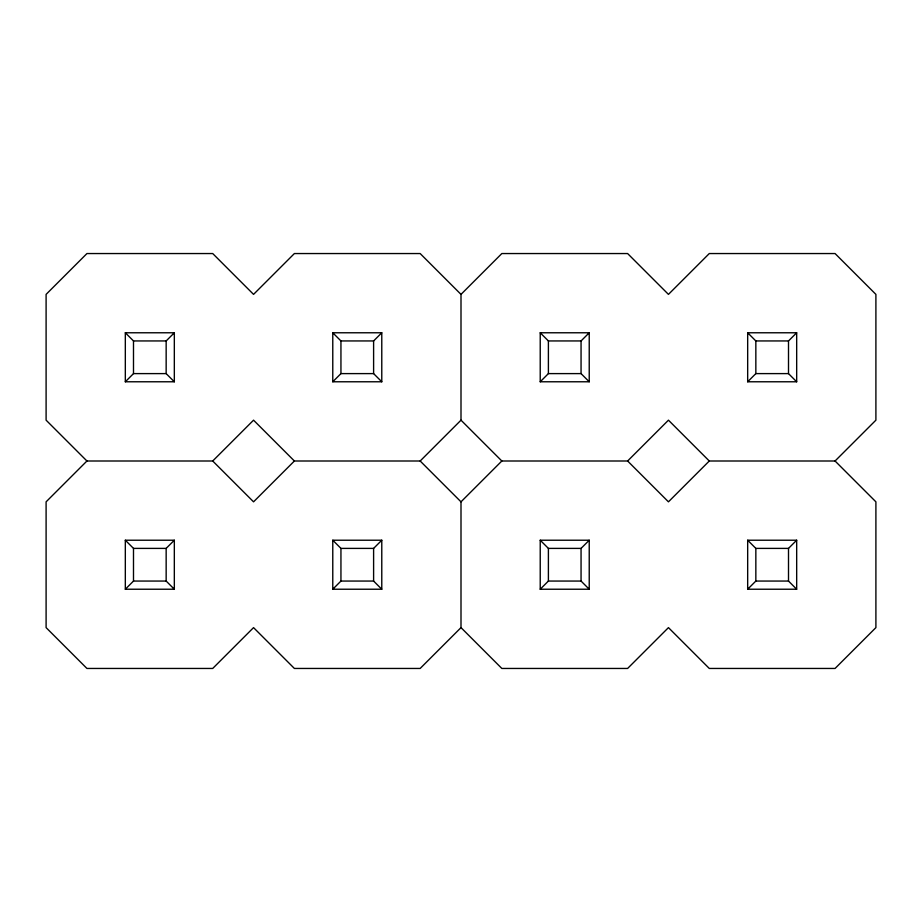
<?xml version="1.0" encoding="UTF-8"?>
<svg xmlns="http://www.w3.org/2000/svg" width="922" height="922" viewBox="0 0 922 922"><rect width="100%" height="100%" fill="white"/><g stroke="black" fill="none" stroke-linecap="round" stroke-linejoin="round"><path stroke-width="1.38" d="M125.323 381.777L133.494 373.606L166.156 373.606L174.327 381.777L174.327 332.773L125.323 332.773L125.323 381.777L174.327 381.777M125.323 332.773L133.494 340.944L166.156 340.944L174.327 332.773M86.933 461L46.1 501.833L46.1 627.617L86.933 668.45L212.717 668.45L253.55 627.617L294.383 668.45L420.167 668.45L461 627.617L461 501.833L501.833 461L627.617 461L668.45 420.167L709.283 461L835.067 461L875.9 420.167L875.9 294.383L835.067 253.55L709.283 253.55L668.45 294.383L627.617 253.55L501.833 253.55L461 294.383L461 420.167L420.167 461L294.383 461L253.55 420.167L212.717 461L86.933 461L46.1 420.167L46.1 294.383L86.933 253.55L212.717 253.55L253.55 294.383L294.383 253.55L420.167 253.55L461 294.383M125.323 589.227L133.494 581.056L133.494 548.394L125.323 540.223L174.327 540.223L174.327 589.227L125.323 589.227L125.323 540.223M133.494 548.394L166.156 548.394L174.327 540.223M332.773 381.777L340.944 373.606L340.944 340.944L332.773 332.773L381.777 332.773L381.777 381.777L332.773 381.777L332.773 332.773M340.944 340.944L373.606 340.944L381.777 332.773M294.383 461L253.55 501.833L212.717 461M332.773 589.227L340.944 581.056L373.606 581.056L381.777 589.227L332.773 589.227L332.773 540.223L381.777 540.223L381.777 589.227M332.773 540.223L340.944 548.394L373.606 548.394L381.777 540.223M540.223 381.777L548.394 373.606L581.056 373.606L589.227 381.777L540.223 381.777L540.223 332.773L589.227 332.773L589.227 381.777M540.223 332.773L548.394 340.944L581.056 340.944L589.227 332.773M540.223 589.227L548.394 581.056L581.056 581.056L589.227 589.227L540.223 589.227L540.223 540.223L589.227 540.223L589.227 589.227M540.223 540.223L548.394 548.394L581.056 548.394L589.227 540.223M747.673 381.777L755.844 373.606L755.844 340.944L747.673 332.773L796.677 332.773L796.677 381.777L747.673 381.777L747.673 332.773M796.677 381.777L788.506 373.606L788.506 340.944L796.677 332.773M709.283 461L668.45 501.833L627.617 461M747.673 589.227L755.844 581.056L788.506 581.056L796.677 589.227L796.677 540.223L747.673 540.223L747.673 589.227L796.677 589.227M747.673 540.223L755.844 548.394L788.506 548.394L796.677 540.223M755.844 340.944L788.506 340.944M340.944 373.606L373.606 373.606L381.777 381.777M755.844 373.606L788.506 373.606M133.494 581.056L166.156 581.056L174.327 589.227M835.067 461L875.9 501.833L875.9 627.617L835.067 668.45L709.283 668.45L668.45 627.617L627.617 668.45L501.833 668.45L461 627.617M461 420.167L501.833 461M420.167 461L461 501.833M788.506 548.394L788.506 581.056M755.844 548.394L755.844 581.056M581.056 340.944L581.056 373.606M581.056 548.394L581.056 581.056M548.394 340.944L548.394 373.606M548.394 548.394L548.394 581.056M373.606 340.944L373.606 373.606M373.606 548.394L373.606 581.056M340.944 548.394L340.944 581.056M166.156 340.944L166.156 373.606M166.156 548.394L166.156 581.056M133.494 340.944L133.494 373.606"/></g></svg>
